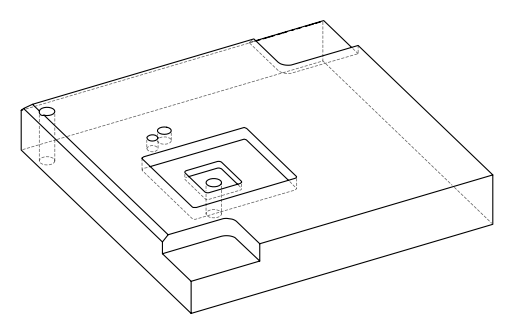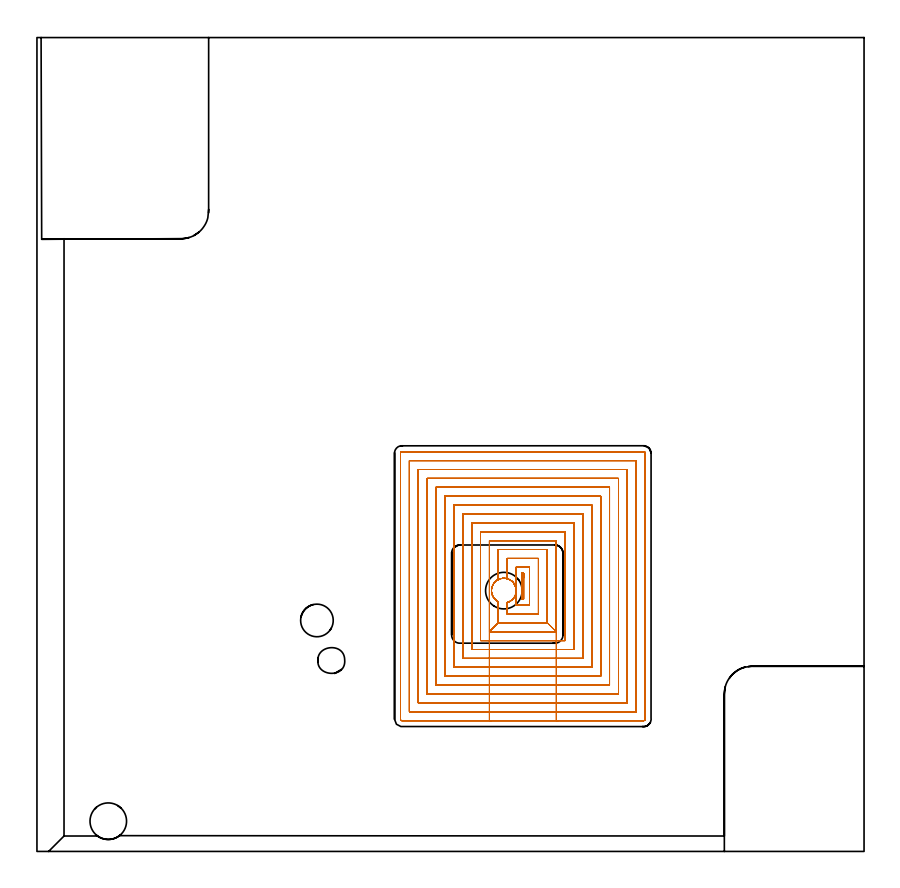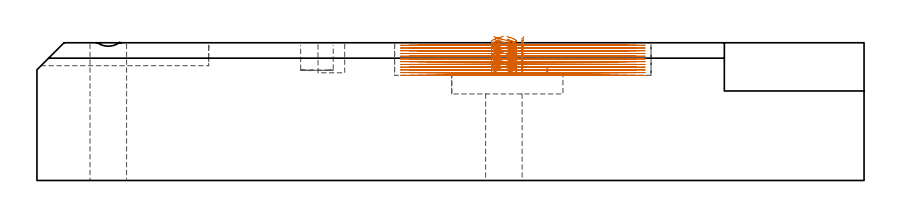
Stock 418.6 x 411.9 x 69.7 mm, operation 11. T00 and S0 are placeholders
(PLAN: 12 operations, 8 tool changes, 136.5 min)
(1 SPOT_DRILL | STEP1POCKET | NXT0321_9005460120000 | 0.03 min | 4 mm3)
(2 INDEXABLE_INSERT_DRILL_THROUGH_HOLE_FROM_SOLID | STEP1HOLE | NXT0302_008 | 0.3 min | 18703 mm3)
(3 INDEXABLE_INSERT_DRILL_THROUGH_HOLE_FROM_SOLID_1 | STEP1HOLE_1 | NXT0302_008 | 0.2 min | 18704 mm3)
(4 DRILL_BLIND_HOLE_INTO_CENTER | STEP1POCKET | NXT0301_128 | 0.07 min | 1594 mm3)
(5 INDEXABLE_INSERT_DRILL_BLIND_HOLE_FROM_SOLID | STEP1POCKET_1 | NXT0302_004 | 0.07 min | 2987 mm3)
(6 MILL_ROUGH_BLIND_HOLE_CONTOUR | STEP1POCKET | NXT0201_009 | Spiral | 0.58 min | 579 mm3)
(7 AREA_MILL | FG_CHAMFER_SURFACE | UGT0205_001 | 8.35 min | 10666 mm3)
(8 AREA_MILL_1 | FG_CHAMFER_SURFACE_1 | UGT0205_001 | 13.42 min | 37900 mm3)
(9 MILL_CORNER_NOTCH_RECTANGULAR | CORNER_NOTCH_RECTANGULAR | UGT0201_109 | Follow Part, ap 6.35, ae 75% | 4.01 min | 160488 mm3)
(10 MILL_CORNER_NOTCH_RECTANGULAR_1 | CORNER_NOTCH_RECTANGULAR_1 | UGT0201_109 | Follow Part, ap 6.35, ae 75% | 2.48 min | 93277 mm3)
(11 MILL_RECTANGULAR_POCKET | POCKET_RECTANGULAR_STRAIGHT | NXT0201_008 | Follow Part, ap 1.5, ae 75% | 100.87 min | 299729 mm3)
(12 MILL_RECTANGULAR_POCKET_1 | POCKET_RECTANGULAR_STRAIGHT_1 | NXT0201_009 | Follow Part, ap 2, ae 75% | 6.15 min | 23688 mm3)
(TOOL NXT0321_9005460120000 | NC Spot Drill, 142deg, 12mm, Carbide, Uncoated | D12 PA142 FL30 Z2)
(TOOL NXT0302_008 | Index. Insert Drill 18.5mm [880-D1850L25-05] | D18.5 PA176 FL93 Z2)
(TOOL NXT0301_128 | Carbide Drill 12mm [861.1-1200-036A1-GP GC34] | D12 PA150 FL37.4 Z2)
(TOOL NXT0302_004 | Index. Insert Drill 16.5mm [880-D1650L20-05] | D16.5 PA176 FL83 Z2)
(TOOL NXT0201_009 | ENDMILL 8mm [2P460-0800-NA 1630] | D8 FL26 Z6)
(TOOL UGT0205_001 | Chamfer Mill 20 x 3 x 45 deg. | D20 FL50 Z2)
(TOOL UGT0201_109 | End Mill 25.4 mm | D25.4 FL25 Z2)
(TOOL NXT0201_008 | ENDMILL 6mm [2P460-0600-NA 1630] | D6 FL26 Z6)
(OP 11 MILL_RECTANGULAR_POCKET)
G17 G21 G94 G90
T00 M6
G54
G17 G0 G90 X231.289 Y135.713 S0 M3
G43 Z79.82 H1
Z72.82
G94 G1 X231.622 Y136.139 Z72.675 F250.
X232.189 Y136.704 Z72.461
X232.828 Y137.196 Z72.245
X233.124 Y137.392 Z72.15
X233.984 Y137.81 Z71.894
X234.897 Y138.093 Z71.637
X235.843 Y138.235 Z71.381
X236.799 Y138.232 Z71.125
X237.744 Y138.085 Z70.868
X238.656 Y137.796 Z70.612
X238.977 Y137.645 Z70.517
X239.615 Y137.297 Z70.322
X239.916 Y137.108 Z70.227
X240.607 Y136.539 Z69.987
X241.21 Y135.879 Z69.748
X241.415 Y135.589 Z69.653
X241.812 Y134.943 Z69.449
X241.978 Y134.63 Z69.354
X242.256 Y133.912 Z69.148
X242.444 Y133.166 Z68.942
X242.539 Y132.403 Z68.736
X242.541 Y131.634 Z68.53
X242.5 Y131.282 Z68.435
Y124.7 F500.
X249.3
Y143.8
X242.5
Y132.73
G0 X237.826 Y138.059 Z72.82
G1 X238.656 Y137.796 Z72.587 F250.
X238.977 Y137.645 Z72.492
X239.615 Y137.297 Z72.297
X239.916 Y137.108 Z72.202
X240.607 Y136.539 Z71.962
X241.21 Y135.879 Z71.722
X241.415 Y135.589 Z71.627
X241.812 Y134.943 Z71.424
X241.978 Y134.63 Z71.329
X242.3 Y133.768 Z71.083
X242.492 Y132.869 Z70.836
X242.552 Y131.952 Z70.59
X242.477 Y131.036 Z70.344
X242.269 Y130.14 Z70.097
X241.932 Y129.284 Z69.851
X241.474 Y128.487 Z69.605
X241.26 Y128.205 Z69.51
X240.731 Y127.596 Z69.293
X240.122 Y127.061 Z69.076
X239.529 Y126.651 Z68.883
X239.225 Y126.468 Z68.788
X238.341 Y126.086 Z68.53
X238. Y125.99 Z68.435
Y120.2 F500.
X253.8
Y148.3
X238.
Y138.008
G0 X235.94 Y138.235 Z72.82
G1 X235.843 Z72.794 F250.
X234.897 Y138.093 Z72.538
X233.984 Y137.81 Z72.281
X233.124 Y137.392 Z72.025
X232.828 Y137.196 Z71.93
X232.189 Y136.704 Z71.714
X231.622 Y136.139 Z71.5
X231.121 Y135.497 Z71.281
X230.923 Y135.202 Z71.186
X230.518 Y134.386 Z70.942
X230.235 Y133.52 Z70.698
X230.079 Y132.623 Z70.454
X230.053 Y131.712 Z70.21
X230.159 Y130.807 Z69.966
X230.245 Y130.462 Z69.871
X230.43 Y129.857 Z69.701
X230.787 Y129.04 Z69.462
X231.251 Y128.305 Z69.229
X231.813 Y127.641 Z68.996
X232.461 Y127.061 Z68.763
X233.184 Y126.577 Z68.53
X233.5 Y126.418 Z68.435
Y115.7 F500.
X258.3
Y152.8
X233.5
Y137.584
G0 X246.3 Y138.335 Z72.82
G1 Y140.8 Z72.16 F250.
X245.5 Z71.945
Y127.7 Z68.435
X246.3 F500.
Y140.8
X245.5
Y127.7
G0 X233.5 Y115.7 Z71.435
G1 Z68.435 F250.
X229. Y111.2 F500.
X262.8
Y157.3
X229.
Y111.2
Y106.7
X267.3
Y161.8
X224.5
Y106.7
X229.
Y102.2
X271.8
Y166.3
X220.
Y102.2
X229.
Y97.7
X276.3
Y170.8
X215.5
Y97.7
X229.
Y93.2
X280.8
Y175.3
X211.
Y93.2
X229.
Y88.7
X285.3
Y179.8
X206.5
Y88.7
X229.
Y84.2
X289.8
Y184.3
X202.
Y84.2
X229.
Y79.7
X294.3
Y188.8
X197.5
Y79.7
X229.
Y75.2
X298.8
Y193.3
X193.
Y75.2
X229.
Y70.7
X303.3
Y197.8
X188.5
Y70.7
X229.
Y66.2
X307.2
G3 X307.8 Y66.8 R0.6
G1 Y201.7
G3 X307.2 Y202.3 R0.6
G1 X184.6
G3 X184. Y201.7 R0.6
G1 Y66.8
G3 X184.6 Y66.2 R0.6
G1 X229.
X230.
G0 X231.289 Y135.713 Z71.435
G1 X231.622 Y136.139 Z71.29 F250.
X232.189 Y136.703 Z71.076
X232.926 Y137.259 Z70.829
X233.225 Y137.45 Z70.733
X234.074 Y137.845 Z70.482
X234.973 Y138.11 Z70.231
X235.901 Y138.239 Z69.98
X236.838 Y138.229 Z69.729
X237.763 Y138.08 Z69.478
X238.655 Y137.796 Z69.227
X238.976 Y137.645 Z69.132
X239.626 Y137.291 Z68.934
X239.927 Y137.1 Z68.838
X240.611 Y136.535 Z68.601
X241.209 Y135.881 Z68.363
X241.415 Y135.589 Z68.268
X241.812 Y134.943 Z68.064
X241.976 Y134.635 Z67.971
X242.104 Y134.31 Z67.877
X242.234 Y133.981 Z67.782
X242.435 Y133.213 Z67.57
X242.538 Y132.427 Z67.357
X242.541 Y131.634 Z67.145
X242.5 Y131.282 Z67.05
Y124.7 F500.
X249.3
Y143.8
X242.5
Y132.73
G0 X237.826 Y138.06 Z71.435
G1 X238.655 Y137.796 Z71.202 F250.
X238.976 Y137.645 Z71.107
X239.626 Y137.291 Z70.909
X239.927 Y137.1 Z70.813
X240.611 Y136.535 Z70.576
X241.209 Y135.881 Z70.338
X241.415 Y135.589 Z70.242
X241.812 Y134.943 Z70.039
X241.976 Y134.635 Z69.945
X242.104 Y134.31 Z69.852
X242.234 Y133.981 Z69.757
X242.464 Y133.052 Z69.501
X242.551 Y132.1 Z69.245
X242.493 Y131.146 Z68.988
X242.29 Y130.211 Z68.732
X241.948 Y129.318 Z68.476
X241.474 Y128.487 Z68.22
X241.26 Y128.205 Z68.125
X240.731 Y127.596 Z67.909
X240.122 Y127.061 Z67.691
X239.522 Y126.647 Z67.496
X239.218 Y126.465 Z67.401
X238.685 Y126.216 Z67.243
X238. Y125.99 Z67.05
Y120.2 F500.
X253.8
Y148.3
X238.
Y138.008
G0 X235.941 Y138.239 Z71.435
G1 X235.901 Z71.424 F250.
X234.973 Y138.11 Z71.173
X234.074 Y137.845 Z70.922
X233.225 Y137.45 Z70.671
X232.831 Y137.198 Z70.546
X232.189 Y136.703 Z70.329
X231.622 Y136.139 Z70.114
X231.121 Y135.497 Z69.896
X230.924 Y135.202 Z69.801
X230.518 Y134.386 Z69.557
X230.235 Y133.52 Z69.313
X230.079 Y132.623 Z69.069
X230.053 Y131.712 Z68.825
X230.159 Y130.807 Z68.58
X230.245 Y130.462 Z68.485
X230.43 Y129.857 Z68.316
X230.743 Y129.133 Z68.104
X230.867 Y128.915 Z68.037
X231.042 Y128.608 Z67.942
X231.645 Y127.82 Z67.676
X232.365 Y127.137 Z67.411
X233.184 Y126.577 Z67.145
X233.5 Y126.418 Z67.05
Y115.7 F500.
X258.3
Y152.8
X233.5
Y137.584
G0 X246.3 Y138.335 Z71.435
G1 Y140.8 Z70.775 F250.
X245.5 Z70.56
Y127.7 Z67.05
X246.3 F500.
Y140.8
X245.5
Y127.7
G0 X233.5 Y115.7 Z70.05
G1 Z67.05 F250.
X229. Y111.2 F500.
X262.8
Y157.3
X229.
Y111.2
Y106.7
X267.3
Y161.8
X224.5
Y106.7
X229.
Y102.2
X271.8
Y166.3
X220.
Y102.2
X229.
Y97.7
X276.3
Y170.8
X215.5
Y97.7
X229.
Y93.2
X280.8
Y175.3
X211.
Y93.2
X229.
Y88.7
X285.3
Y179.8
X206.5
Y88.7
X229.
Y84.2
X289.8
Y184.3
X202.
Y84.2
X229.
Y79.7
X294.3
Y188.8
X197.5
Y79.7
X229.
Y75.2
X298.8
Y193.3
X193.
Y75.2
X229.
Y70.7
X303.3
Y197.8
X188.5
Y70.7
X229.
Y66.2
X307.2
G3 X307.8 Y66.8 R0.6
G1 Y201.7
G3 X307.2 Y202.3 R0.6
G1 X184.6
G3 X184. Y201.7 R0.6
G1 Y66.8
G3 X184.6 Y66.2 R0.6
G1 X229.
X230.
G0 X231.289 Y135.713 Z70.05
G1 X231.622 Y136.139 Z69.905 F250.
X232.189 Y136.703 Z69.691
X232.928 Y137.261 Z69.443
X233.227 Y137.451 Z69.348
X234.077 Y137.846 Z69.097
X234.975 Y138.111 Z68.846
X235.902 Y138.239 Z68.595
X236.839 Y138.229 Z68.344
X237.763 Y138.08 Z68.093
X238.655 Y137.796 Z67.842
X238.976 Y137.645 Z67.747
X239.626 Y137.291 Z67.549
X239.927 Y137.1 Z67.453
X240.611 Y136.535 Z67.216
X241.209 Y135.881 Z66.978
X241.415 Y135.589 Z66.882
X241.812 Y134.943 Z66.679
X241.965 Y134.654 Z66.592
X242.087 Y134.351 Z66.504
X242.22 Y134.023 Z66.409
X242.429 Y133.242 Z66.193
X242.537 Y132.442 Z65.976
X242.541 Y131.634 Z65.76
X242.5 Y131.282 Z65.665
Y124.7 F500.
X249.3
Y143.8
X242.5
Y132.73
G0 X237.826 Y138.06 Z70.05
G1 X238.655 Y137.796 Z69.817 F250.
X238.976 Y137.645 Z69.722
X239.626 Y137.291 Z69.523
X239.927 Y137.1 Z69.428
X240.611 Y136.535 Z69.19
X241.209 Y135.881 Z68.953
X241.415 Y135.589 Z68.857
X241.812 Y134.943 Z68.654
X241.965 Y134.654 Z68.566
X242.087 Y134.351 Z68.479
X242.22 Y134.023 Z68.384
X242.458 Y133.089 Z68.126
X242.551 Y132.13 Z67.868
X242.496 Y131.168 Z67.609
X242.294 Y130.225 Z67.351
X241.951 Y129.325 Z67.093
X241.474 Y128.487 Z66.835
X241.26 Y128.205 Z66.74
X240.731 Y127.596 Z66.524
X240.122 Y127.061 Z66.307
X239.522 Y126.647 Z66.111
X239.218 Y126.465 Z66.016
X239.051 Y126.38 Z65.966
X238.341 Y126.086 Z65.76
X238. Y125.99 Z65.665
Y120.2 F500.
X253.8
Y148.3
X238.
Y138.008
G0 X235.94 Y138.239 Z70.05
G1 X235.902 Z70.04 F250.
X234.975 Y138.111 Z69.789
X234.077 Y137.846 Z69.538
X233.227 Y137.451 Z69.287
X232.831 Y137.198 Z69.161
X232.189 Y136.703 Z68.944
X231.622 Y136.139 Z68.73
X231.121 Y135.497 Z68.512
X230.924 Y135.202 Z68.416
X230.518 Y134.386 Z68.172
X230.235 Y133.52 Z67.928
X230.079 Y132.623 Z67.684
X230.053 Y131.712 Z67.44
X230.159 Y130.807 Z67.196
X230.245 Y130.462 Z67.101
X230.43 Y129.857 Z66.931
X230.709 Y129.206 Z66.741
X230.789 Y129.056 Z66.696
X230.957 Y128.744 Z66.601
X231.407 Y128.102 Z66.391
X231.934 Y127.52 Z66.18
X232.529 Y127.009 Z65.97
X233.184 Y126.577 Z65.76
X233.5 Y126.418 Z65.665
Y115.7 F500.
X258.3
Y152.8
X233.5
Y137.584
G0 X246.3 Y138.335 Z70.05
G1 Y140.8 Z69.39 F250.
X245.5 Z69.175
Y127.7 Z65.665
X246.3 F500.
Y140.8
X245.5
Y127.7
G0 X233.5 Y115.7 Z68.665
G1 Z65.665 F250.
X229. Y111.2 F500.
X262.8
Y157.3
X229.
Y111.2
Y106.7
X267.3
Y161.8
X224.5
Y106.7
X229.
Y102.2
X271.8
Y166.3
X220.
Y102.2
X229.
Y97.7
X276.3
Y170.8
X215.5
Y97.7
X229.
Y93.2
X280.8
Y175.3
X211.
Y93.2
X229.
Y88.7
X285.3
Y179.8
X206.5
Y88.7
X229.
Y84.2
X289.8
Y184.3
X202.
Y84.2
X229.
Y79.7
X294.3
Y188.8
X197.5
Y79.7
X229.
Y75.2
X298.8
Y193.3
X193.
Y75.2
X229.
Y70.7
X303.3
Y197.8
X188.5
Y70.7
X229.
Y66.2
X307.2
G3 X307.8 Y66.8 R0.6
G1 Y201.7
G3 X307.2 Y202.3 R0.6
G1 X184.6
G3 X184. Y201.7 R0.6
G1 Y66.8
G3 X184.6 Y66.2 R0.6
G1 X229.
X230.
G0 X231.289 Y135.713 Z68.665
G1 X231.622 Y136.139 Z68.52 F250.
X232.189 Y136.704 Z68.306
X232.828 Y137.196 Z68.09
X233.124 Y137.392 Z67.995
X233.984 Y137.81 Z67.739
X234.897 Y138.093 Z67.482
X235.843 Y138.235 Z67.226
X236.799 Y138.232 Z66.97
X237.744 Y138.085 Z66.713
X238.656 Y137.796 Z66.457
X238.977 Y137.645 Z66.362
X239.615 Y137.297 Z66.167
X239.916 Y137.108 Z66.072
X240.607 Y136.539 Z65.832
X241.21 Y135.879 Z65.593
X241.415 Y135.589 Z65.498
X241.812 Y134.943 Z65.294
X241.978 Y134.63 Z65.199
X242.256 Y133.912 Z64.993
X242.444 Y133.166 Z64.787
X242.539 Y132.403 Z64.581
X242.541 Y131.634 Z64.375
X242.5 Y131.282 Z64.28
Y124.7 F500.
X249.3
Y143.8
X242.5
Y132.73
G0 X237.826 Y138.059 Z68.665
G1 X238.656 Y137.796 Z68.432 F250.
X238.977 Y137.645 Z68.337
X239.615 Y137.297 Z68.142
X239.916 Y137.108 Z68.047
X240.607 Y136.539 Z67.807
X241.21 Y135.879 Z67.567
X241.415 Y135.589 Z67.472
X241.812 Y134.943 Z67.269
X241.978 Y134.63 Z67.174
X242.3 Y133.768 Z66.928
X242.492 Y132.869 Z66.681
X242.552 Y131.952 Z66.435
X242.477 Y131.036 Z66.189
X242.269 Y130.14 Z65.942
X241.932 Y129.284 Z65.696
X241.474 Y128.487 Z65.45
X241.26 Y128.205 Z65.355
X240.731 Y127.596 Z65.138
X240.122 Y127.061 Z64.921
X239.529 Y126.651 Z64.728
X239.225 Y126.468 Z64.633
X238.341 Y126.086 Z64.375
X238. Y125.99 Z64.28
Y120.2 F500.
X253.8
Y148.3
X238.
Y138.008
G0 X235.94 Y138.235 Z68.665
G1 X235.843 Z68.639 F250.
X234.897 Y138.093 Z68.383
X233.984 Y137.81 Z68.126
X233.124 Y137.392 Z67.87
X232.828 Y137.196 Z67.775
X232.189 Y136.704 Z67.559
X231.622 Y136.139 Z67.345
X231.121 Y135.497 Z67.126
X230.923 Y135.202 Z67.031
X230.518 Y134.386 Z66.787
X230.235 Y133.52 Z66.543
X230.079 Y132.623 Z66.299
X230.053 Y131.712 Z66.055
X230.159 Y130.807 Z65.811
X230.245 Y130.462 Z65.715
X230.43 Y129.857 Z65.546
X230.787 Y129.04 Z65.307
X231.251 Y128.305 Z65.074
X231.813 Y127.641 Z64.841
X232.461 Y127.061 Z64.608
X233.184 Y126.577 Z64.375
X233.5 Y126.418 Z64.28
Y115.7 F500.
X258.3
Y152.8
X233.5
Y137.584
G0 X246.3 Y138.335 Z68.665
G1 Y140.8 Z68.005 F250.
X245.5 Z67.79
Y127.7 Z64.28
X246.3 F500.
Y140.8
X245.5
Y127.7
G0 X233.5 Y115.7 Z67.28
G1 Z64.28 F250.
X229. Y111.2 F500.
X262.8
Y157.3
X229.
Y111.2
Y106.7
X267.3
Y161.8
X224.5
Y106.7
X229.
Y102.2
X271.8
Y166.3
X220.
Y102.2
X229.
Y97.7
X276.3
Y170.8
X215.5
Y97.7
X229.
Y93.2
X280.8
Y175.3
X211.
Y93.2
X229.
Y88.7
X285.3
Y179.8
X206.5
Y88.7
X229.
Y84.2
X289.8
Y184.3
X202.
Y84.2
X229.
Y79.7
X294.3
Y188.8
X197.5
Y79.7
X229.
Y75.2
X298.8
Y193.3
X193.
Y75.2
X229.
Y70.7
X303.3
Y197.8
X188.5
Y70.7
X229.
Y66.2
X307.2
G3 X307.8 Y66.8 R0.6
G1 Y201.7
G3 X307.2 Y202.3 R0.6
G1 X184.6
G3 X184. Y201.7 R0.6
G1 Y66.8
G3 X184.6 Y66.2 R0.6
G1 X229.
X230.
G0 X231.289 Y135.713 Z67.28
G1 X231.622 Y136.139 Z67.135 F250.
X232.189 Y136.704 Z66.921
X232.828 Y137.196 Z66.705
X233.124 Y137.392 Z66.61
X233.984 Y137.81 Z66.354
X234.897 Y138.093 Z66.097
X235.843 Y138.235 Z65.841
X236.799 Y138.232 Z65.585
X237.744 Y138.085 Z65.328
X238.656 Y137.796 Z65.072
X238.977 Y137.645 Z64.977
X239.615 Y137.297 Z64.782
X239.916 Y137.108 Z64.687
X240.607 Y136.539 Z64.447
X241.21 Y135.879 Z64.208
X241.415 Y135.589 Z64.113
X241.812 Y134.943 Z63.909
X241.978 Y134.63 Z63.814
X242.256 Y133.912 Z63.608
X242.444 Y133.166 Z63.402
X242.539 Y132.403 Z63.196
X242.541 Y131.634 Z62.99
X242.5 Y131.282 Z62.895
Y124.7 F500.
X249.3
Y143.8
X242.5
Y132.73
G0 X237.826 Y138.059 Z67.28
G1 X238.656 Y137.796 Z67.047 F250.
X238.977 Y137.645 Z66.952
X239.615 Y137.297 Z66.757
X239.916 Y137.108 Z66.662
X240.607 Y136.539 Z66.422
X241.21 Y135.879 Z66.182
X241.415 Y135.589 Z66.087
X241.812 Y134.943 Z65.884
X241.978 Y134.63 Z65.789
X242.3 Y133.768 Z65.543
X242.492 Y132.869 Z65.296
X242.552 Y131.952 Z65.05
X242.477 Y131.036 Z64.804
X242.269 Y130.14 Z64.557
X241.932 Y129.284 Z64.311
X241.474 Y128.487 Z64.065
X241.26 Y128.205 Z63.97
X240.731 Y127.596 Z63.753
X240.122 Y127.061 Z63.536
X239.529 Y126.651 Z63.343
X239.225 Y126.468 Z63.248
X238.341 Y126.086 Z62.99
X238. Y125.99 Z62.895
Y120.2 F500.
X253.8
Y148.3
X238.
Y138.008
G0 X235.94 Y138.235 Z67.28
G1 X235.843 Z67.254 F250.
X234.897 Y138.093 Z66.998
X233.984 Y137.81 Z66.741
X233.124 Y137.392 Z66.485
X232.828 Y137.196 Z66.39
X232.189 Y136.704 Z66.174
X231.622 Y136.139 Z65.96
X231.121 Y135.497 Z65.741
X230.923 Y135.202 Z65.646
X230.518 Y134.386 Z65.402
X230.235 Y133.52 Z65.158
X230.079 Y132.623 Z64.914
X230.053 Y131.712 Z64.67
X230.159 Y130.807 Z64.426
X230.245 Y130.462 Z64.331
X230.43 Y129.857 Z64.161
X230.787 Y129.04 Z63.922
X231.251 Y128.305 Z63.689
X231.813 Y127.641 Z63.456
X232.461 Y127.061 Z63.223
X233.184 Y126.577 Z62.99
X233.5 Y126.418 Z62.895
Y115.7 F500.
X258.3
Y152.8
X233.5
Y137.584
G0 X246.3 Y138.335 Z67.28
G1 Y140.8 Z66.62 F250.
X245.5 Z66.405
Y127.7 Z62.895
X246.3 F500.
Y140.8
X245.5
Y127.7
G0 X233.5 Y115.7 Z65.895
G1 Z62.895 F250.
X229. Y111.2 F500.
X262.8
Y157.3
X229.
Y111.2
Y106.7
X267.3
Y161.8
X224.5
Y106.7
X229.
Y102.2
X271.8
Y166.3
X220.
Y102.2
X229.
Y97.7
X276.3
Y170.8
X215.5
Y97.7
X229.
Y93.2
X280.8
Y175.3
X211.
Y93.2
X229.
Y88.7
X285.3
Y179.8
X206.5
Y88.7
X229.
Y84.2
X289.8
Y184.3
X202.
Y84.2
X229.
Y79.7
X294.3
Y188.8
X197.5
Y79.7
X229.
Y75.2
X298.8
Y193.3
X193.
Y75.2
X229.
Y70.7
X303.3
Y197.8
X188.5
Y70.7
X229.
Y66.2
X307.2
G3 X307.8 Y66.8 R0.6
G1 Y201.7
G3 X307.2 Y202.3 R0.6
G1 X184.6
G3 X184. Y201.7 R0.6
G1 Y66.8
G3 X184.6 Y66.2 R0.6
G1 X229.
X230.
G0 X231.289 Y135.713 Z65.895
G1 X231.622 Y136.139 Z65.75 F250.
X232.189 Y136.704 Z65.536
X232.828 Y137.196 Z65.32
X233.124 Y137.392 Z65.225
X233.984 Y137.81 Z64.969
X234.897 Y138.093 Z64.712
X235.843 Y138.235 Z64.456
X236.799 Y138.232 Z64.2
X237.744 Y138.085 Z63.943
X238.656 Y137.796 Z63.687
X238.977 Y137.645 Z63.592
X239.615 Y137.297 Z63.397
X239.916 Y137.108 Z63.302
X240.607 Y136.539 Z63.062
X241.21 Y135.879 Z62.823
X241.415 Y135.589 Z62.728
X241.812 Y134.943 Z62.524
X241.978 Y134.63 Z62.429
X242.256 Y133.912 Z62.223
X242.444 Y133.166 Z62.017
X242.539 Y132.403 Z61.811
X242.541 Y131.634 Z61.605
X242.5 Y131.282 Z61.51
Y124.7 F500.
X249.3
Y143.8
X242.5
Y132.73
G0 X237.826 Y138.059 Z65.895
G1 X238.656 Y137.796 Z65.662 F250.
X238.977 Y137.645 Z65.567
X239.615 Y137.297 Z65.372
X239.916 Y137.108 Z65.277
X240.607 Y136.539 Z65.037
X241.21 Y135.879 Z64.797
X241.415 Y135.589 Z64.702
X241.812 Y134.943 Z64.499
X241.978 Y134.63 Z64.404
X242.3 Y133.768 Z64.158
X242.492 Y132.869 Z63.911
X242.552 Y131.952 Z63.665
X242.477 Y131.036 Z63.419
X242.269 Y130.14 Z63.172
X241.932 Y129.284 Z62.926
X241.474 Y128.487 Z62.68
X241.26 Y128.205 Z62.585
X240.731 Y127.596 Z62.368
X240.122 Y127.061 Z62.151
X239.529 Y126.651 Z61.958
X239.225 Y126.468 Z61.863
X238.341 Y126.086 Z61.605
X238. Y125.99 Z61.51
Y120.2 F500.
X253.8
Y148.3
X238.
Y138.008
G0 X235.94 Y138.235 Z65.895
G1 X235.843 Z65.869 F250.
X234.897 Y138.093 Z65.613
X233.984 Y137.81 Z65.356
X233.124 Y137.392 Z65.1
X232.828 Y137.196 Z65.005
X232.189 Y136.704 Z64.789
X231.622 Y136.139 Z64.575
X231.121 Y135.497 Z64.356
X230.923 Y135.202 Z64.261
X230.518 Y134.386 Z64.017
X230.235 Y133.52 Z63.773
X230.079 Y132.623 Z63.529
X230.053 Y131.712 Z63.285
X230.159 Y130.807 Z63.041
X230.245 Y130.462 Z62.946
X230.43 Y129.857 Z62.776
X230.787 Y129.04 Z62.537
X231.251 Y128.305 Z62.304
X231.813 Y127.641 Z62.071
X232.461 Y127.061 Z61.838
X233.184 Y126.577 Z61.605
X233.5 Y126.418 Z61.51
Y115.7 F500.
X258.3
Y152.8
X233.5
Y137.584
G0 X246.3 Y138.335 Z65.895
G1 Y140.8 Z65.235 F250.
X245.5 Z65.02
Y127.7 Z61.51
X246.3 F500.
Y140.8
X245.5
Y127.7
G0 X233.5 Y115.7 Z64.51
G1 Z61.51 F250.
X229. Y111.2 F500.
X262.8
Y157.3
X229.
Y111.2
Y106.7
X267.3
Y161.8
X224.5
Y106.7
X229.
Y102.2
X271.8
Y166.3
X220.
Y102.2
X229.
Y97.7
X276.3
Y170.8
X215.5
Y97.7
X229.
Y93.2
X280.8
Y175.3
X211.
Y93.2
X229.
Y88.7
X285.3
Y179.8
X206.5
Y88.7
X229.
Y84.2
X289.8
Y184.3
X202.
Y84.2
X229.
Y79.7
X294.3
Y188.8
X197.5
Y79.7
X229.
Y75.2
X298.8
Y193.3
X193.
Y75.2
X229.
Y70.7
X303.3
Y197.8
X188.5
Y70.7
X229.
Y66.2
X307.2
G3 X307.8 Y66.8 R0.6
G1 Y201.7
G3 X307.2 Y202.3 R0.6
G1 X184.6
G3 X184. Y201.7 R0.6
G1 Y66.8
G3 X184.6 Y66.2 R0.6
G1 X229.
X230.
G0 X231.289 Y135.713 Z64.51
G1 X231.622 Y136.139 Z64.365 F250.
X232.189 Y136.704 Z64.151
X232.828 Y137.196 Z63.935
X233.124 Y137.392 Z63.84
X233.984 Y137.81 Z63.584
X234.897 Y138.093 Z63.327
X235.843 Y138.235 Z63.071
X236.799 Y138.232 Z62.815
X237.744 Y138.085 Z62.558
X238.656 Y137.796 Z62.302
X238.977 Y137.645 Z62.207
X239.615 Y137.297 Z62.012
X239.916 Y137.108 Z61.917
X240.607 Y136.539 Z61.677
X241.21 Y135.879 Z61.438
X241.415 Y135.589 Z61.343
X241.812 Y134.943 Z61.139
X241.978 Y134.63 Z61.044
X242.256 Y133.912 Z60.838
X242.444 Y133.166 Z60.632
X242.539 Y132.403 Z60.426
X242.541 Y131.634 Z60.22
X242.5 Y131.282 Z60.125
Y124.7 F500.
X249.3
Y143.8
X242.5
Y132.73
G0 X237.826 Y138.059 Z64.51
G1 X238.656 Y137.796 Z64.277 F250.
X238.977 Y137.645 Z64.182
X239.615 Y137.297 Z63.987
X239.916 Y137.108 Z63.892
X240.607 Y136.539 Z63.652
X241.21 Y135.879 Z63.412
X241.415 Y135.589 Z63.317
X241.812 Y134.943 Z63.114
X241.978 Y134.63 Z63.019
X242.3 Y133.768 Z62.773
X242.492 Y132.869 Z62.526
X242.552 Y131.952 Z62.28
X242.477 Y131.036 Z62.034
X242.269 Y130.14 Z61.787
X241.932 Y129.284 Z61.541
X241.474 Y128.487 Z61.295
X241.26 Y128.205 Z61.2
X240.731 Y127.596 Z60.983
X240.122 Y127.061 Z60.766
X239.529 Y126.651 Z60.573
X239.225 Y126.468 Z60.478
X238.341 Y126.086 Z60.22
X238. Y125.99 Z60.125
Y120.2 F500.
X253.8
Y148.3
X238.
Y138.008
G0 X235.94 Y138.235 Z64.51
G1 X235.843 Z64.484 F250.
X234.897 Y138.093 Z64.228
X233.984 Y137.81 Z63.971
X233.124 Y137.392 Z63.715
X232.828 Y137.196 Z63.62
X232.189 Y136.704 Z63.404
X231.622 Y136.139 Z63.19
X231.121 Y135.497 Z62.971
X230.923 Y135.202 Z62.876
X230.518 Y134.386 Z62.632
X230.235 Y133.52 Z62.388
X230.079 Y132.623 Z62.144
X230.053 Y131.712 Z61.9
X230.159 Y130.807 Z61.656
X230.245 Y130.462 Z61.561
X230.43 Y129.857 Z61.391
X230.787 Y129.04 Z61.152
X231.251 Y128.305 Z60.919
X231.813 Y127.641 Z60.686
X232.461 Y127.061 Z60.453
X233.184 Y126.577 Z60.22
X233.5 Y126.418 Z60.125
Y115.7 F500.
X258.3
Y152.8
X233.5
Y137.584
G0 X246.3 Y138.335 Z64.51
G1 Y140.8 Z63.85 F250.
X245.5 Z63.635
Y127.7 Z60.125
X246.3 F500.
Y140.8
X245.5
Y127.7
G0 X233.5 Y115.7 Z63.125
G1 Z60.125 F250.
X229. Y111.2 F500.
X262.8
Y157.3
X229.
Y111.2
Y106.7
X267.3
Y161.8
X224.5
Y106.7
X229.
Y102.2
X271.8
Y166.3
X220.
Y102.2
X229.
Y97.7
X276.3
Y170.8
X215.5
Y97.7
X229.
Y93.2
X280.8
Y175.3
X211.
Y93.2
X229.
Y88.7
X285.3
Y179.8
X206.5
Y88.7
X229.
Y84.2
X289.8
Y184.3
X202.
Y84.2
X229.
Y79.7
X294.3
Y188.8
X197.5
Y79.7
X229.
Y75.2
X298.8
Y193.3
X193.
Y75.2
X229.
Y70.7
X303.3
Y197.8
X188.5
Y70.7
X229.
Y66.2
X307.2
G3 X307.8 Y66.8 R0.6
G1 Y201.7
G3 X307.2 Y202.3 R0.6
G1 X184.6
G3 X184. Y201.7 R0.6
G1 Y66.8
G3 X184.6 Y66.2 R0.6
G1 X229.
X230.
G0 X231.289 Y135.713 Z63.125
G1 X231.622 Y136.139 Z62.98 F250.
X232.189 Y136.704 Z62.766
X232.828 Y137.196 Z62.55
X233.124 Y137.392 Z62.455
X233.984 Y137.81 Z62.198
X234.897 Y138.093 Z61.942
X235.843 Y138.235 Z61.686
X236.799 Y138.232 Z61.43
X237.744 Y138.085 Z61.173
X238.656 Y137.796 Z60.917
X238.977 Y137.645 Z60.822
X239.615 Y137.297 Z60.627
X239.916 Y137.108 Z60.532
X240.607 Y136.539 Z60.292
X241.21 Y135.879 Z60.053
X241.415 Y135.589 Z59.958
X241.812 Y134.943 Z59.754
X241.978 Y134.63 Z59.659
X242.256 Y133.912 Z59.453
X242.444 Y133.166 Z59.247
X242.539 Y132.403 Z59.041
X242.541 Y131.634 Z58.835
X242.5 Y131.282 Z58.74
Y124.7 F500.
X249.3
Y143.8
X242.5
Y132.73
G0 X237.826 Y138.059 Z63.125
G1 X238.656 Y137.796 Z62.892 F250.
X238.977 Y137.645 Z62.797
X239.615 Y137.297 Z62.602
X239.916 Y137.108 Z62.507
X240.607 Y136.539 Z62.267
X241.21 Y135.879 Z62.027
X241.415 Y135.589 Z61.932
X241.812 Y134.943 Z61.729
X241.978 Y134.63 Z61.634
X242.3 Y133.768 Z61.388
X242.492 Y132.869 Z61.141
X242.552 Y131.952 Z60.895
X242.477 Y131.036 Z60.649
X242.269 Y130.14 Z60.402
X241.932 Y129.284 Z60.156
X241.474 Y128.487 Z59.91
X241.26 Y128.205 Z59.815
X240.731 Y127.596 Z59.598
X240.122 Y127.061 Z59.381
X239.529 Y126.651 Z59.188
X239.225 Y126.468 Z59.093
X238.341 Y126.086 Z58.835
X238. Y125.99 Z58.74
Y120.2 F500.
X253.8
Y148.3
X238.
Y138.008
G0 X235.94 Y138.235 Z63.125
G1 X235.843 Z63.099 F250.
X234.897 Y138.093 Z62.843
X233.984 Y137.81 Z62.586
X233.124 Y137.392 Z62.33
X232.828 Y137.196 Z62.235
X232.189 Y136.704 Z62.019
X231.622 Y136.139 Z61.805
X231.121 Y135.497 Z61.586
X230.923 Y135.202 Z61.491
X230.518 Y134.386 Z61.247
X230.235 Y133.52 Z61.003
X230.079 Y132.623 Z60.759
X230.053 Y131.712 Z60.515
X230.159 Y130.807 Z60.271
X230.245 Y130.462 Z60.175
X230.43 Y129.857 Z60.006
X230.787 Y129.04 Z59.767
X231.251 Y128.305 Z59.534
X231.813 Y127.641 Z59.301
X232.461 Y127.061 Z59.068
X233.184 Y126.577 Z58.835
X233.5 Y126.418 Z58.74
Y115.7 F500.
X258.3
Y152.8
X233.5
Y137.584
G0 X246.3 Y138.335 Z63.125
G1 Y140.8 Z62.465 F250.
X245.5 Z62.25
Y127.7 Z58.74
X246.3 F500.
Y140.8
X245.5
Y127.7
G0 X233.5 Y115.7 Z61.74
G1 Z58.74 F250.
X229. Y111.2 F500.
X262.8
Y157.3
X229.
Y111.2
Y106.7
X267.3
Y161.8
X224.5
Y106.7
X229.
Y102.2
X271.8
Y166.3
X220.
Y102.2
X229.
Y97.7
X276.3
Y170.8
X215.5
Y97.7
X229.
Y93.2
X280.8
Y175.3
X211.
Y93.2
X229.
Y88.7
X285.3
Y179.8
X206.5
Y88.7
X229.
Y84.2
X289.8
Y184.3
X202.
Y84.2
X229.
Y79.7
X294.3
Y188.8
X197.5
Y79.7
X229.
Y75.2
X298.8
Y193.3
X193.
Y75.2
X229.
Y70.7
X303.3
Y197.8
X188.5
Y70.7
X229.
Y66.2
X307.2
G3 X307.8 Y66.8 R0.6
G1 Y201.7
G3 X307.2 Y202.3 R0.6
G1 X184.6
G3 X184. Y201.7 R0.6
G1 Y66.8
G3 X184.6 Y66.2 R0.6
G1 X229.
X230.
G0 X231.289 Y135.713 Z61.74
G1 X231.622 Y136.139 Z61.595 F250.
X232.189 Y136.704 Z61.381
X232.828 Y137.196 Z61.165
X233.124 Y137.392 Z61.07
X233.984 Y137.81 Z60.813
X234.897 Y138.093 Z60.557
X235.843 Y138.235 Z60.301
X236.799 Y138.232 Z60.045
X237.744 Y138.085 Z59.788
X238.656 Y137.796 Z59.532
X238.977 Y137.645 Z59.437
X239.615 Y137.297 Z59.242
X239.916 Y137.108 Z59.147
X240.607 Y136.539 Z58.907
X241.21 Y135.879 Z58.668
X241.415 Y135.589 Z58.573
X241.812 Y134.943 Z58.369
X241.978 Y134.63 Z58.274
X242.256 Y133.912 Z58.068
X242.444 Y133.166 Z57.862
X242.539 Y132.403 Z57.656
X242.541 Y131.634 Z57.45
X242.5 Y131.282 Z57.355
Y124.7 F500.
X249.3
Y143.8
X242.5
Y132.73
G0 X237.826 Y138.059 Z61.74
G1 X238.656 Y137.796 Z61.507 F250.
X238.977 Y137.645 Z61.412
X239.615 Y137.297 Z61.217
X239.916 Y137.108 Z61.122
X240.607 Y136.539 Z60.882
X241.21 Y135.879 Z60.642
X241.415 Y135.589 Z60.547
X241.812 Y134.943 Z60.344
X241.978 Y134.63 Z60.249
X242.3 Y133.768 Z60.003
X242.492 Y132.869 Z59.756
X242.552 Y131.952 Z59.51
X242.477 Y131.036 Z59.264
X242.269 Y130.14 Z59.017
X241.932 Y129.284 Z58.771
X241.474 Y128.487 Z58.525
X241.26 Y128.205 Z58.43
X240.731 Y127.596 Z58.213
X240.122 Y127.061 Z57.996
X239.529 Y126.651 Z57.803
X239.225 Y126.468 Z57.708
X238.341 Y126.086 Z57.45
X238. Y125.99 Z57.355
Y120.2 F500.
X253.8
Y148.3
X238.
Y138.008
G0 X235.94 Y138.235 Z61.74
G1 X235.843 Z61.714 F250.
X234.897 Y138.093 Z61.458
X233.984 Y137.81 Z61.201
X233.124 Y137.392 Z60.945
X232.828 Y137.196 Z60.85
X232.189 Y136.704 Z60.634
X231.622 Y136.139 Z60.42
X231.121 Y135.497 Z60.201
X230.923 Y135.202 Z60.106
X230.518 Y134.386 Z59.862
X230.235 Y133.52 Z59.618
X230.079 Y132.623 Z59.374
X230.053 Y131.712 Z59.13
X230.159 Y130.807 Z58.886
X230.245 Y130.462 Z58.79
X230.43 Y129.857 Z58.621
X230.787 Y129.04 Z58.382
X231.251 Y128.305 Z58.149
X231.813 Y127.641 Z57.916
X232.461 Y127.061 Z57.683
X233.184 Y126.577 Z57.45
X233.5 Y126.418 Z57.355
Y115.7 F500.
X258.3
Y152.8
X233.5
Y137.584
G0 X246.3 Y138.335 Z61.74
G1 Y140.8 Z61.08 F250.
X245.5 Z60.865
Y127.7 Z57.355
X246.3 F500.
Y140.8
X245.5
Y127.7
G0 X233.5 Y115.7 Z60.355
G1 Z57.355 F250.
X229. Y111.2 F500.
X262.8
Y157.3
X229.
Y111.2
Y106.7
X267.3
Y161.8
X224.5
Y106.7
X229.
Y102.2
X271.8
Y166.3
X220.
Y102.2
X229.
Y97.7
X276.3
Y170.8
X215.5
Y97.7
X229.
Y93.2
X280.8
Y175.3
X211.
Y93.2
X229.
Y88.7
X285.3
Y179.8
X206.5
Y88.7
X229.
Y84.2
X289.8
Y184.3
X202.
Y84.2
X229.
Y79.7
X294.3
Y188.8
X197.5
Y79.7
X229.
Y75.2
X298.8
Y193.3
X193.
Y75.2
X229.
Y70.7
X303.3
Y197.8
X188.5
Y70.7
X229.
Y66.2
X307.2
G3 X307.8 Y66.8 R0.6
G1 Y201.7
G3 X307.2 Y202.3 R0.6
G1 X184.6
G3 X184. Y201.7 R0.6
G1 Y66.8
G3 X184.6 Y66.2 R0.6
G1 X229.
X230.
G0 X231.29 Y135.713 Z60.355
G1 X231.625 Y136.143 Z60.209 F250.
X232.194 Y136.707 Z59.994
X232.828 Y137.196 Z59.78
X233.124 Y137.392 Z59.685
X233.984 Y137.81 Z59.428
X234.897 Y138.093 Z59.172
X235.843 Y138.235 Z58.916
X236.799 Y138.232 Z58.66
X237.744 Y138.085 Z58.403
X238.656 Y137.796 Z58.147
X238.977 Y137.645 Z58.052
X239.615 Y137.297 Z57.857
X239.916 Y137.108 Z57.762
X240.607 Y136.539 Z57.522
X241.21 Y135.879 Z57.283
X241.415 Y135.589 Z57.188
X241.812 Y134.943 Z56.984
X241.978 Y134.63 Z56.889
X242.256 Y133.912 Z56.683
X242.444 Y133.166 Z56.477
X242.539 Y132.403 Z56.271
X242.541 Y131.634 Z56.065
X242.5 Y131.282 Z55.97
Y124.7 F500.
X249.3
Y143.8
X242.5
Y132.73
G0 X237.826 Y138.059 Z60.355
G1 X238.656 Y137.796 Z60.122 F250.
X238.977 Y137.645 Z60.027
X239.615 Y137.297 Z59.832
X239.916 Y137.108 Z59.737
X240.607 Y136.539 Z59.497
X241.21 Y135.879 Z59.257
X241.415 Y135.589 Z59.162
X241.812 Y134.943 Z58.959
X241.978 Y134.63 Z58.864
X242.3 Y133.768 Z58.618
X242.492 Y132.869 Z58.371
X242.552 Y131.952 Z58.125
X242.477 Y131.036 Z57.879
X242.269 Y130.14 Z57.632
X241.932 Y129.284 Z57.386
X241.474 Y128.487 Z57.14
X241.26 Y128.205 Z57.045
X240.731 Y127.596 Z56.828
X240.122 Y127.061 Z56.611
X239.529 Y126.651 Z56.418
X239.225 Y126.468 Z56.323
X238.341 Y126.086 Z56.065
X238. Y125.99 Z55.97
Y120.2 F500.
X253.8
Y148.3
X238.
Y138.008
G0 X235.941 Y138.235 Z60.355
G1 X235.843 Z60.329 F250.
X234.897 Y138.093 Z60.072
X233.984 Y137.81 Z59.816
X233.124 Y137.392 Z59.56
X232.828 Y137.196 Z59.465
X232.194 Y136.707 Z59.25
X231.625 Y136.143 Z59.036
X231.12 Y135.496 Z58.816
X230.955 Y135.249 Z58.736
X230.813 Y134.987 Z58.656
X230.645 Y134.674 Z58.561
X230.296 Y133.748 Z58.296
X230.096 Y132.779 Z58.031
X230.05 Y131.791 Z57.766
X230.159 Y130.807 Z57.501
X230.245 Y130.462 Z57.405
X230.43 Y129.857 Z57.236
X230.787 Y129.04 Z56.997
X231.251 Y128.305 Z56.764
X231.813 Y127.641 Z56.531
X232.461 Y127.061 Z56.298
X233.184 Y126.577 Z56.065
X233.5 Y126.418 Z55.97
Y115.7 F500.
X258.3
Y152.8
X233.5
Y137.584
G0 X246.3 Y138.335 Z60.355
G1 Y140.8 Z59.695 F250.
X245.5 Z59.48
Y127.7 Z55.97
X246.3 F500.
Y140.8
X245.5
Y127.7
G0 X233.5 Y115.7 Z58.97
G1 Z55.97 F250.
X229. Y111.2 F500.
X262.8
Y157.3
X229.
Y111.2
Y106.7
X267.3
Y161.8
X224.5
Y106.7
X229.
Y102.2
X271.8
Y166.3
X220.
Y102.2
X229.
Y97.7
X276.3
Y170.8
X215.5
Y97.7
X229.
Y93.2
X280.8
Y175.3
X211.
Y93.2
X229.
Y88.7
X285.3
Y179.8
X206.5
Y88.7
X229.
Y84.2
X289.8
Y184.3
X202.
Y84.2
X229.
Y79.7
X294.3
Y188.8
X197.5
Y79.7
X229.
Y75.2
X298.8
Y193.3
X193.
Y75.2
X229.
Y70.7
X303.3
Y197.8
X188.5
Y70.7
X229.
Y66.2
X307.2
G3 X307.8 Y66.8 R0.6
G1 Y201.7
G3 X307.2 Y202.3 R0.6
G1 X184.6
G3 X184. Y201.7 R0.6
G1 Y66.8
G3 X184.6 Y66.2 R0.6
G1 X229.
X230.
G0 X231.29 Y135.713 Z58.97
G1 X231.625 Y136.143 Z58.824 F250.
X232.194 Y136.707 Z58.609
X232.828 Y137.196 Z58.395
X233.124 Y137.392 Z58.3
X233.984 Y137.81 Z58.044
X234.897 Y138.093 Z57.787
X235.843 Y138.235 Z57.531
X236.799 Y138.232 Z57.275
X237.744 Y138.085 Z57.019
X238.656 Y137.796 Z56.762
X238.977 Y137.645 Z56.667
X239.615 Y137.297 Z56.472
X239.9 Y137.118 Z56.382
X240.164 Y136.91 Z56.292
X240.443 Y136.69 Z56.197
X240.844 Y136.302 Z56.047
X241.21 Y135.88 Z55.898
X241.414 Y135.589 Z55.803
X241.814 Y134.94 Z55.598
X241.947 Y134.689 Z55.522
X242.056 Y134.427 Z55.446
X242.193 Y134.1 Z55.351
X242.418 Y133.296 Z55.127
X242.535 Y132.469 Z54.904
X242.541 Y131.634 Z54.68
X242.5 Y131.282 Z54.585
Y124.7 F500.
X249.3
Y143.8
X242.5
Y132.73
G0 X237.826 Y138.059 Z58.97
G1 X238.656 Y137.796 Z58.737 F250.
X238.977 Y137.645 Z58.642
X239.615 Y137.297 Z58.447
X239.9 Y137.118 Z58.357
X240.164 Y136.91 Z58.267
X240.443 Y136.69 Z58.172
X240.844 Y136.302 Z58.022
X241.21 Y135.88 Z57.872
X241.414 Y135.589 Z57.777
X241.814 Y134.94 Z57.573
X241.947 Y134.689 Z57.497
X242.056 Y134.427 Z57.421
X242.193 Y134.1 Z57.326
X242.441 Y133.182 Z57.071
X242.548 Y132.237 Z56.816
X242.511 Y131.286 Z56.561
X242.33 Y130.352 Z56.306
X242.011 Y129.456 Z56.052
X241.561 Y128.619 Z55.797
X241.26 Y128.206 Z55.66
X240.729 Y127.593 Z55.442
X240.122 Y127.061 Z55.226
X239.529 Y126.651 Z55.033
X239.225 Y126.468 Z54.938
X238.341 Y126.086 Z54.68
X238. Y125.99 Z54.585
Y120.2 F500.
X253.8
Y148.3
X238.
Y138.008
G0 X235.941 Y138.235 Z58.97
G1 X235.843 Z58.944 F250.
X234.897 Y138.093 Z58.687
X233.984 Y137.81 Z58.431
X233.124 Y137.392 Z58.175
X232.828 Y137.196 Z58.08
X232.194 Y136.707 Z57.865
X231.625 Y136.143 Z57.651
X231.12 Y135.496 Z57.431
X230.958 Y135.253 Z57.353
X230.818 Y134.996 Z57.274
X230.649 Y134.683 Z57.179
X230.298 Y133.756 Z56.913
X230.097 Y132.784 Z56.647
X230.05 Y131.793 Z56.382
X230.159 Y130.807 Z56.116
X230.245 Y130.462 Z56.02
X230.43 Y129.857 Z55.851
X230.787 Y129.04 Z55.612
X231.251 Y128.305 Z55.379
X231.813 Y127.641 Z55.146
X232.461 Y127.061 Z54.913
X233.184 Y126.577 Z54.68
X233.5 Y126.418 Z54.585
Y115.7 F500.
X258.3
Y152.8
X233.5
Y137.584
G0 X246.3 Y139.135 Z58.97
G1 Y140.8 Z58.524 F250.
X245.5 Z58.309
Y127.7 Z54.799
X246.3 Z54.585
Y140.8 F500.
X245.5
Y127.7
X246.3
G0 X258.3 Y115.7 Z57.585
G1 Z54.585 F250.
X262.8 Y111.2 F500.
Y157.3
X229.
Y111.2
X262.8
Y106.7
X267.3
Y161.8
X224.5
Y106.7
X262.8
Y102.2
X271.8
Y166.3
X220.
Y102.2
X262.8
Y97.7
X276.3
Y170.8
X215.5
Y97.7
X262.8
Y93.2
X280.8
Y175.3
X211.
Y93.2
X262.8
Y88.7
X285.3
Y179.8
X206.5
Y88.7
X262.8
Y84.2
X289.8
Y184.3
X202.
Y84.2
X262.8
Y79.7
X294.3
Y188.8
X197.5
Y79.7
X262.8
Y75.2
X298.8
Y193.3
X193.
Y75.2
X262.8
Y70.7
X303.3
Y197.8
X188.5
Y70.7
X262.8
Y66.2
X307.2
G3 X307.8 Y66.8 R0.6
G1 Y201.7
G3 X307.2 Y202.3 R0.6
G1 X184.6
G3 X184. Y201.7 R0.6
G1 Y66.8
G3 X184.6 Y66.2 R0.6
G1 X262.8
X263.8
G0 X231.289 Y135.713 Z57.585
G1 X231.623 Y136.141 Z57.44 F250.
X232.19 Y136.704 Z57.225
X232.836 Y137.201 Z57.007
X232.921 Y137.257 Z56.98
X233.007 Y137.31 Z56.953
X233.309 Y137.496 Z56.858
X234.149 Y137.873 Z56.611
X235.035 Y138.123 Z56.364
X235.949 Y138.242 Z56.118
X236.869 Y138.226 Z55.871
X237.778 Y138.076 Z55.624
X238.655 Y137.796 Z55.377
X238.976 Y137.645 Z55.282
X239.623 Y137.293 Z55.085
X239.889 Y137.125 Z55.001
X240.137 Y136.931 Z54.916
X240.417 Y136.712 Z54.821
X240.932 Y136.207 Z54.628
X241.156 Y135.931 Z54.532
X241.291 Y135.764 Z54.475
X241.414 Y135.589 Z54.418
X241.814 Y134.94 Z54.213
X241.947 Y134.689 Z54.137
X242.056 Y134.427 Z54.061
X242.193 Y134.1 Z53.966
X242.418 Y133.296 Z53.742
X242.535 Y132.469 Z53.519
X242.541 Y131.634 Z53.295
X242.5 Y131.282 Z53.2
Y124.7 F500.
X249.3
Y143.8
X242.5
Y132.73
G0 X237.827 Y138.061 Z57.585
G1 X238.655 Y137.796 Z57.352 F250.
X238.976 Y137.645 Z57.257
X239.623 Y137.293 Z57.06
X239.889 Y137.125 Z56.975
X240.137 Y136.931 Z56.891
X240.417 Y136.712 Z56.796
X240.932 Y136.207 Z56.602
X241.156 Y135.931 Z56.507
X241.291 Y135.764 Z56.45
X241.414 Y135.589 Z56.392
X241.814 Y134.94 Z56.188
X241.947 Y134.689 Z56.112
X242.056 Y134.427 Z56.036
X242.193 Y134.1 Z55.941
X242.441 Y133.182 Z55.686
X242.548 Y132.237 Z55.431
X242.511 Y131.286 Z55.176
X242.33 Y130.352 Z54.921
X242.011 Y129.456 Z54.667
X241.561 Y128.619 Z54.412
X241.26 Y128.206 Z54.275
X240.729 Y127.593 Z54.058
X240.122 Y127.061 Z53.841
X239.529 Y126.651 Z53.648
X239.274 Y126.498 Z53.568
X239.006 Y126.369 Z53.489
X238.687 Y126.216 Z53.394
X238.341 Y126.086 Z53.295
X238. Y125.99 Z53.2
Y120.2 F500.
X253.8
Y148.3
X238.
Y138.008
G0 X235.941 Y138.241 Z57.585
G1 X235.035 Y138.123 Z57.34 F250.
X234.149 Y137.873 Z57.094
X233.309 Y137.496 Z56.847
X232.836 Y137.201 Z56.697
X232.19 Y136.704 Z56.479
X231.623 Y136.141 Z56.265
X231.112 Y135.483 Z56.042
X230.915 Y135.187 Z55.946
X230.513 Y134.374 Z55.703
X230.232 Y133.51 Z55.46
X230.078 Y132.616 Z55.217
X230.054 Y131.709 Z54.974
X230.159 Y130.807 Z54.73
X230.245 Y130.462 Z54.635
X230.415 Y129.906 Z54.479
X230.534 Y129.573 Z54.384
X230.899 Y128.845 Z54.167
X231.354 Y128.172 Z53.949
X231.893 Y127.562 Z53.731
X232.506 Y127.028 Z53.513
X233.184 Y126.578 Z53.295
X233.5 Y126.419 Z53.2
Y115.7 F500.
X258.3
Y152.8
X233.5
Y137.584
G0 X246.3 Y139.135 Z57.585
G1 Y140.8 Z57.139 F250.
X245.5 Z56.924
Y127.7 Z53.414
X246.3 Z53.2
Y140.8 F500.
X245.5
Y127.7
X246.3
G0 X258.3 Y115.7 Z56.2
G1 Z53.2 F250.
X262.8 Y111.2 F500.
Y157.3
X229.
Y111.2
X262.8
Y106.7
X267.3
Y161.8
X224.5
Y106.7
X262.8
Y102.2
X271.8
Y166.3
X220.
Y102.2
X262.8
Y97.7
X276.3
Y170.8
X215.5
Y97.7
X262.8
Y93.2
X280.8
Y175.3
X211.
Y93.2
X262.8
Y88.7
X285.3
Y179.8
X206.5
Y88.7
X262.8
Y84.2
X289.8
Y184.3
X202.
Y84.2
X262.8
Y79.7
X294.3
Y188.8
X197.5
Y79.7
X262.8
Y75.2
X298.8
Y193.3
X193.
Y75.2
X262.8
Y70.7
X303.3
Y197.8
X188.5
Y70.7
X262.8
Y66.2
X307.2
G3 X307.8 Y66.8 R0.6
G1 Y201.7
G3 X307.2 Y202.3 R0.6
G1 X184.6
G3 X184. Y201.7 R0.6
G1 Y66.8
G3 X184.6 Y66.2 R0.6
G1 X262.8
X263.8
G0 Z79.82
M5
M2
